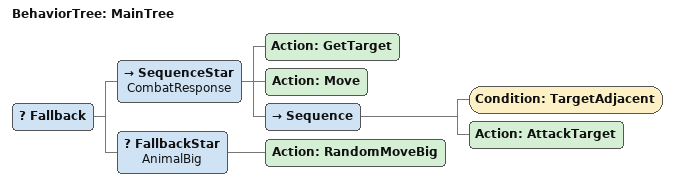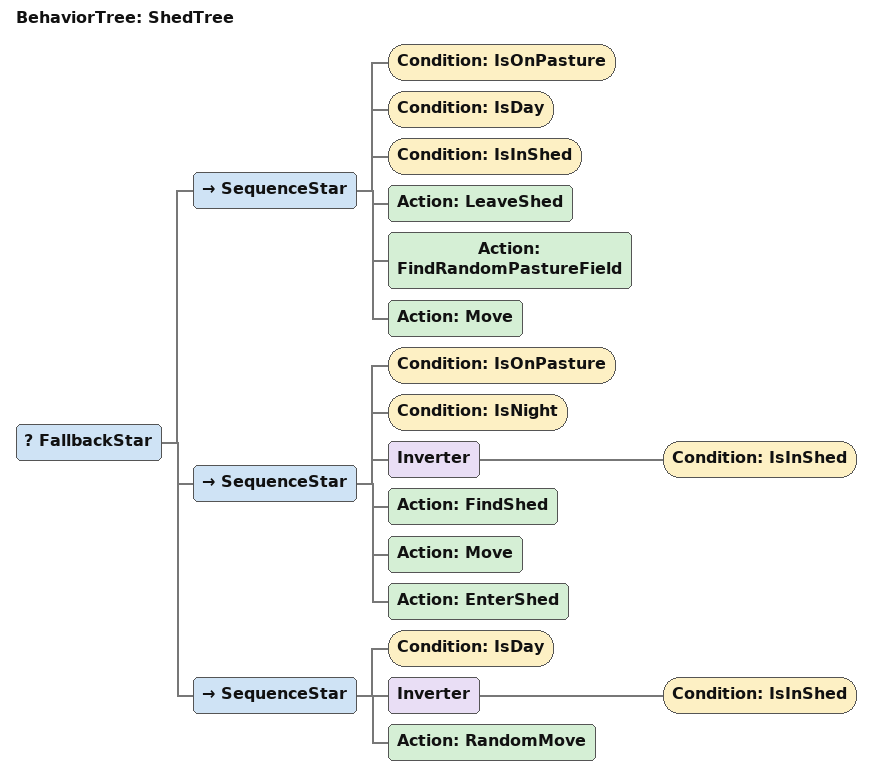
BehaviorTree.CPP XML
<root main_tree_to_execute="MainTree">
    <BehaviorTree ID="MainTree">
        <Fallback>
            <SequenceStar name="CombatResponse">
                <Action ID="GetTarget"/>
                <Action ID="Move"/>
                <Sequence>
                    <Condition ID="TargetAdjacent"/>
                    <Action ID="AttackTarget"/>
                </Sequence>
            </SequenceStar>
            <FallbackStar name="AnimalBig">
                <Action ID="RandomMoveBig"/>
            </FallbackStar>
        </Fallback>
    </BehaviorTree>
    <BehaviorTree ID="ShedTree">
        <FallbackStar>
            <SequenceStar>
                <Condition ID="IsOnPasture"/>
                <Condition ID="IsDay"/>
                <Condition ID="IsInShed"/>
                <Action ID="LeaveShed"/>
                <Action ID="FindRandomPastureField"/>
                <Action ID="Move"/>
            </SequenceStar>
            <SequenceStar>
                <Condition ID="IsOnPasture"/>
                <Condition ID="IsNight"/>
                <Inverter>
                    <Condition ID="IsInShed"/>
                </Inverter>
                <Action ID="FindShed"/>
                <Action ID="Move"/>
                <Action ID="EnterShed"/>
            </SequenceStar>
            <SequenceStar>
                <Condition ID="IsDay"/>
                <Inverter>
                    <Condition ID="IsInShed"/>
                </Inverter>
                <Action ID="RandomMove"/>
            </SequenceStar>
        </FallbackStar>
    </BehaviorTree>
</root>
